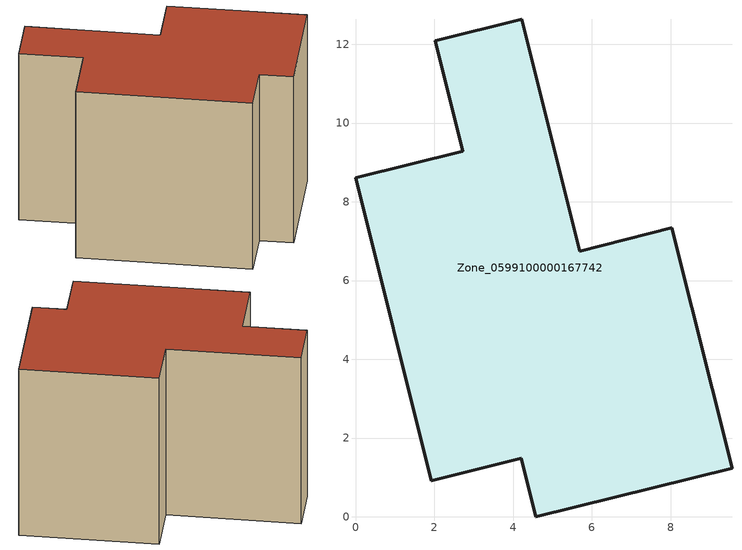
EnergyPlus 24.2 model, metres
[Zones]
Zone_0599100000167742
 floor ground (C_G): 0,8.61 2.72,9.29 2.02,12.09 4.22,12.64 5.69,6.75 8.03,7.34 9.56,1.24 4.58,0 4.21,1.49 1.92,0.92 z0
 wall outside (C_F): 2.72,9.29 0,8.61 1.92,0.92 4.21,1.49 4.58,0 9.56,1.24 8.03,7.34 5.69,6.75 4.22,12.64 2.02,12.09 2.72,9.29 z0:8.75
 roof outside (C_R): 1.92,0.92 4.21,1.49 4.58,0 9.56,1.24 8.03,7.34 5.69,6.75 4.22,12.64 2.02,12.09 2.72,9.29 0,8.61 z8.75
[BUILDING]
Pand.0599100000167742: North Axis=0; Terrain=City; Loads Convergence Tolerance Value=0.04; Temperature Convergence Tolerance Value=0.4; Solar Distribution=FullExterior; Maximum Number of Warmup Days=25; Minimum Number of Warmup Days=1
[Site:Location]
Rotterdam.The.Hague.AP_ZH_NLD Design_Conditions: Latitude=51.96; Longitude=4.45; Time Zone=1; Elevation=-4.5
[SITE:GROUNDTEMPERATURE:BUILDINGSURFACE]
18, 18, 18, 18, 18, 18, 18, 18, 18, 18, 18, 18
[MATERIAL] Thermal Absorptance=0.9; Solar Absorptance=0.7; Visible Absorptance=0.7
Name | Roughness | Thickness | Conductivity | Density | Specific Heat
G.TC.1965-1974 | MediumSmooth | 0.15 | 0.882353 | 540 | 1210
F.TC.1965-1974 | Rough | 0.3 | 0.697674 | 1920 | 840
R.TC.1965-1974 | MediumRough | 0.2 | 0.232558 | 1500 | 1000
[CONSTRUCTION]
C_G: G.TC.1965-1974
C_F: F.TC.1965-1974
C_R: R.TC.1965-1974
[ZONE]
Zone_0599100000167742: Type=1; Multiplier=1; Ceiling Height=Autocalculate; Volume=Autocalculate; Floor Area=autocalculate; Part of Total Floor Area=Yes
[ZONEINFILTRATION:DESIGNFLOWRATE]
Infil_Zone_0599100000167742: Zone or ZoneList or Space or SpaceList=Zone_0599100000167742; Schedule=AlwaysOn; Design Flow Rate Calculation Method=Flow/Area; Flow Rate per Floor Area=0.003; Constant Term Coefficient=1; Temperature Term Coefficient=0; Velocity Term Coefficient=0; Velocity Squared Term Coefficient=0
[HVACTEMPLATE:ZONE:IDEALLOADSAIRSYSTEM]
Zone_0599100000167742: Maximum Heating Supply Air Temperature=50; Minimum Cooling Supply Air Temperature=13; Maximum Heating Supply Air Humidity Ratio=0.0156; Minimum Cooling Supply Air Humidity Ratio=0.0077; Heating Limit=NoLimit; Cooling Limit=NoLimit; Dehumidification Control Type=ConstantSensibleHeatRatio; Cooling Sensible Heat Ratio=0.7; Dehumidification Setpoint=60; Humidification Control Type=None; Humidification Setpoint=30; Outdoor Air Method=None; Outdoor Air Flow Rate per Person=0.00944; Outdoor Air Flow Rate per Zone Floor Area=0; Outdoor Air Flow Rate per Zone=0; Demand Controlled Ventilation Type=None; Outdoor Air Economizer Type=NoEconomizer; Heat Recovery Type=None; Sensible Heat Recovery Effectiveness=0.7; Latent Heat Recovery Effectiveness=0.65
[ZONECONTROL:THERMOSTAT]
ThermostatControl_Zone_0599100000167742: Zone or ZoneList=Zone_0599100000167742; Control Type Schedule=DualSetpointControlType; Control 1=Thermostat_Zone_0599100000167742; Temperature Difference Between Cutout And Setpoint=0
[THERMOSTATSETPOINT:DUALSETPOINT]
Thermostat_Zone_0599100000167742: Heating Setpoint Temperature Schedule=HeatingSetpoint_Zone_0599100000167742; Cooling Setpoint Temperature Schedule=CoolingSetpoint_Zone_0599100000167742
[SCHEDULE:COMPACT]
HeatingSetpoint_Zone_0599100000167742: Through: 12/31, For: AllDays, Until: 24:00, 21
CoolingSetpoint_Zone_0599100000167742: Through: 12/31, For: AllDays, Until: 24:00, 24
DualSetpointControlType: Through: 12/31, For: AllDays, Until: 24:00, 4
AlwaysOn: Through: 12/31, For: AllDays, Until: 24:00, 1
